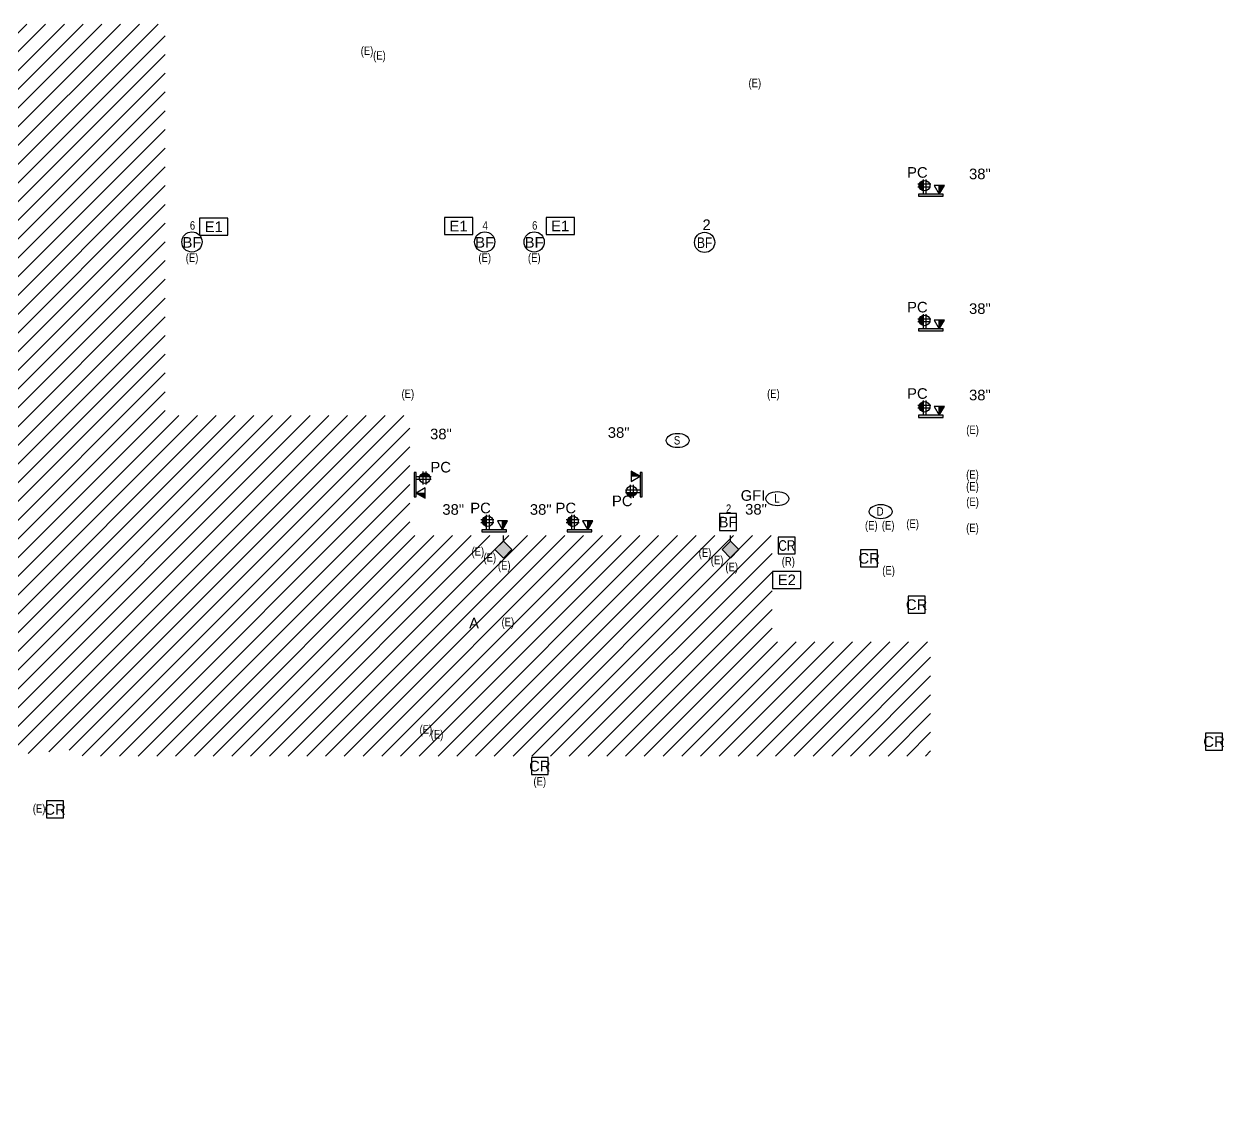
# Model space of a CAD drawing. Header units: inches. Extents: x -1578 to 2485, y 589 to 5961.
# Drawn here: x 1354 to 2485, y 589 to 1604 of the extents above; entities that cross this region are included whole.
import ezdxf
from ezdxf.enums import TextEntityAlignment as Align

# ---------------------------------------------------------------- set-up
doc = ezdxf.new("R2010")
doc.units = ezdxf.units.IN
doc.header["$LTSCALE"] = 96
doc.header["$MEASUREMENT"] = 0
doc.linetypes.add('HIDDEN4', pattern=[0.09375, 0.0625, -0.03125])
for name, color, linetype in [('A-Anno-Demo', 7, 'Continuous'), ('A-ANNO-DIMS-48', 4, 'Continuous'), ('A-Anno-PwrS', 7, 'Continuous'), ('A-Powr-Demo', 1, 'HIDDEN4'), ('A-Powr-Exst', 15, 'Continuous'), ('A-Powr-Neww', 4, 'Continuous'), ('Legend 300$0$A-Powr-Neww', 4, 'Continuous')]:
    doc.layers.add(name, color=color, linetype=linetype)
doc.styles.add('Legend 300$0$XFINE_1-8', font='swissl.ttf', dxfattribs={"height": 8})
doc.styles.add('OTJ_Title1', font='swiss.ttf')
doc.styles.add('XFINE_0', font='swissl.ttf')
doc.styles.add('XFINE_1', font='swissl.ttf', dxfattribs={"height": 1.25})
doc.styles.add('XFINE_1-8', font='swissl.ttf', dxfattribs={"height": 10})

# ---------------------------------------------------------------- blocks, each defined once
blk = doc.blocks.new('A$C39A66B45')
blk.add_circle((16.8, 9.6), 9.55)
at = {"color": 0, "linetype": 'ByBlock', "lineweight": -2, "style": 'OTJ_Title1', "flags": 8}
blk.add_attdef('CODE', text='', height=8, dxfattribs=at).set_placement((16.8, 9.2), align=Align.MIDDLE)
blk = doc.blocks.new('A$C63DA0F89')
at = {"color": 0, "linetype": 'ByBlock', "lineweight": -2}
blk.add_lwpolyline([(8.8, 0), (24.8, 0), (24.8, 16), (8.8, 16)], close=True, dxfattribs=at)
at = {"color": 0, "linetype": 'ByBlock', "lineweight": -2, "style": 'OTJ_Title1', "flags": 8}
blk.add_attdef('CODE', text='', height=8, dxfattribs=at).set_placement((16.8, 8), align=Align.MIDDLE)
blk = doc.blocks.new('Legend 300$0$CABLE')
blk.add_hatch(color=256).paths.add_polyline_path([(0, 21.3), (8, 13.3), (0, 5.3), (-8, 13.3)])
blk.add_line((0, 5.3), (0, 0))
blk.add_lwpolyline([(0, 21.3), (8, 13.3), (0, 5.3), (-8, 13.3), (0, 21.3)])
blk = doc.blocks.new('*U52')
at = {"linetype": 'Continuous', "lineweight": -3}
for points in [[(-7.4, 14.8, 0.337478), (-11.1, 10, 0.337478), (-7.4, 5.2)], [(11.6, 0), (11.6, 2), (-11.6, 2), (-11.6, 0)], [(12.7, 10.3), (7.9, 10.3), (7.9, 2)]]:
    blk.add_hatch(color=256, dxfattribs=at).paths.add_polyline_path(points)
for p, q in [((-7.4, 15.9), (-7.4, 2)), ((-4.8, 15.9), (-4.8, 2)), ((-10.9, 11.3), (-12.5, 11.3)), ((-10.9, 8.6), (-12.4, 8.6)), ((-0.2, 11.3), (-7.4, 11.3)), ((-0.3, 8.6), (-7.4, 8.6)), ((7.9, 2), (7.9, 10.3))]:
    blk.add_line(p, q, dxfattribs=at)
for points in [[(11.6, 0), (11.6, 2), (-11.6, 2), (-11.6, 0)], [(3.1, 10.3), (7.9, 2), (12.7, 10.3)]]:
    blk.add_lwpolyline(points, close=True, dxfattribs=at)
blk.add_circle((-6.1, 10), 5, dxfattribs=at)
at = {"color": 7, "insert": (-22.5, 27.5), "char_height": 10, "width": 1, "attachment_point": 1, "style": 'XFINE_1-8'}
blk.add_mtext('PC', dxfattribs=at)
blk = doc.blocks.new('*U204')
at = {"linetype": 'Continuous', "lineweight": -3}
for points in [[(-21.9, 24.3), (-21.9, 19.5), (-13.6, 19.5)], [(-11.6, 23.2), (-13.6, 23.2), (-13.6, 0), (-11.6, 0)], [(-26.4, 4.2, 0.337478), (-21.6, 0.5, 0.337478), (-16.8, 4.2)]]:
    blk.add_hatch(color=256, dxfattribs=at).paths.add_polyline_path(points)
for p, q in [((-22.8, 11.4), (-22.8, 4.2)), ((-13.6, 19.5), (-21.9, 19.5)), ((-20.2, 11.3), (-20.2, 4.2)), ((-27.4, 6.8), (-13.6, 6.8)), ((-27.4, 4.2), (-13.6, 4.2)), ((-22.8, 0.6), (-22.8, -0.9)), ((-20.2, 0.7), (-20.2, -0.8))]:
    blk.add_line(p, q, dxfattribs=at)
for points in [[(-21.9, 14.7), (-13.6, 19.5), (-21.9, 24.3)], [(-11.6, 23.2), (-13.6, 23.2), (-13.6, 0), (-11.6, 0)]]:
    blk.add_lwpolyline(points, close=True, dxfattribs=at)
blk.add_circle((-21.6, 5.5), 5, dxfattribs=at)
at = {"color": 7, "insert": (-40.1, 1.3), "char_height": 10, "width": 1, "attachment_point": 1, "style": 'XFINE_1-8'}
blk.add_mtext('PC', dxfattribs=at)
blk = doc.blocks.new('*U205')
at = {"linetype": 'Continuous', "lineweight": -3}
for points in [[(-11.6, -23.2), (-9.6, -23.2), (-9.6, 0), (-11.6, 0)], [(3.2, -4.2, 0.337478), (-1.6, -0.5, 0.337478), (-6.4, -4.2)], [(-1.3, -24.3), (-1.3, -19.5), (-9.6, -19.5)]]:
    blk.add_hatch(color=256, dxfattribs=at).paths.add_polyline_path(points)
for p, q in [((-3, -0.7), (-3, 0.8)), ((-0.3, -0.6), (-0.3, 0.9)), ((4.3, -4.2), (-9.6, -4.2)), ((4.3, -6.8), (-9.6, -6.8)), ((-3, -11.3), (-3, -4.2)), ((-0.3, -11.4), (-0.3, -4.2)), ((-9.6, -19.5), (-1.3, -19.5))]:
    blk.add_line(p, q, dxfattribs=at)
for points in [[(-11.6, -23.2), (-9.6, -23.2), (-9.6, 0), (-11.6, 0)], [(-1.3, -14.7), (-9.6, -19.5), (-1.3, -24.3)]]:
    blk.add_lwpolyline(points, close=True, dxfattribs=at)
blk.add_circle((-1.6, -5.5), 5, dxfattribs=at)
at = {"color": 7, "insert": (3.7, 9.9), "char_height": 10, "width": 1, "attachment_point": 1, "style": 'XFINE_1-8'}
blk.add_mtext('PC', dxfattribs=at)
blk = doc.blocks.new('A$C727C1CD3')
at = {"color": 0, "linetype": 'ByBlock', "lineweight": -2}
blk.add_ellipse((13.7, 6.7), major_axis=(10.8, 0), ratio=0.619048, dxfattribs=at)
at = {"layer": 'Legend 300$0$A-Powr-Neww', "style": 'XFINE_1', "width": 0.8, "flags": 8}
blk.add_attdef('EQUIP', text='', height=8, dxfattribs=at).set_placement((15, 7), align=Align.MIDDLE)
blk = doc.blocks.new('multi-note')
at = {"color": 4}
blk.add_lwpolyline([(-1.67, -1), (1.67, -1), (1.67, 1), (-1.67, 1)], close=True, dxfattribs=at)
at = {"color": 0, "style": 'XFINE_0', "width": 0.8}
blk.add_attdef('MULTI-NOTE', text='', height=1, dxfattribs=at).set_placement((0, 0), align=Align.MIDDLE_CENTER)

msp = doc.modelspace()

# ---------------------------------------------------------------- hatches: boundary and pattern name
at = {"layer": 'A-Anno-Demo'}
h = msp.add_hatch(dxfattribs=at)
h.set_pattern_fill('ANSI31', color=8, scale=100)
h.paths.add_polyline_path([(1486.8, 1603.9), (1486.8, 1234.5), (1717.6, 1234.5), (1717.6, 1121.3), (2059.1, 1121.3), (2059.1, 1021.1), (2208.6, 1021.1), (2208.6, 913.3), (1408.5, 913.3), (1408.8, 919.9), (1338.6, 914.3), (1338.6, 853.3), (1329.6, 828.3), (1330.1, 627.8), (1308.6, 627.8), (1308.6, 588.8), (645, 591.6), (645, 1011.2), (958.8, 1011.2), (958.8, 874.3), (1095, 874.3), (1095, 1010.7), (964.2, 1010.7), (952.9, 1015), (953, 1603.9)])

# ---------------------------------------------------------------- block references
at = {"layer": 'A-ANNO-DIMS-48'}
ref = msp.add_blockref('A$C727C1CD3', (1956.3, 1204.3), dxfattribs=at)
ref.add_attrib('EQUIP', 'S', dxfattribs={"layer": 'Legend 300$0$A-Powr-Neww', "height": 8, "style": 'XFINE_1', "width": 0.8, "flags": 8}).set_placement((1969.5, 1211.2), align=Align.MIDDLE)
ref = msp.add_blockref('A$C727C1CD3', (2050.4, 1149.4), dxfattribs=at)
ref.add_attrib('EQUIP', 'L', dxfattribs={"layer": 'Legend 300$0$A-Powr-Neww', "height": 8, "style": 'XFINE_1', "width": 0.8, "flags": 8}).set_placement((2063.6, 1156.4), align=Align.MIDDLE)
ref = msp.add_blockref('A$C727C1CD3', (2147.9, 1137.2), dxfattribs=at)
ref.add_attrib('EQUIP', 'D', dxfattribs={"layer": 'Legend 300$0$A-Powr-Neww', "height": 8, "style": 'XFINE_1', "width": 0.8, "flags": 8}).set_placement((2161, 1144.1), align=Align.MIDDLE)
at = {"layer": 'A-Anno-PwrS'}
ref = msp.add_blockref('multi-note', (1532.6, 1412.6), dxfattribs=dict(at, xscale=8, yscale=8, zscale=8))
ref.add_attrib('MULTI-NOTE', 'E1', dxfattribs={"layer": '0', "color": 0, "height": 10, "style": 'XFINE_1-8'}).set_placement((1532.6, 1412.6), align=Align.MIDDLE_CENTER)
ref = msp.add_blockref('multi-note', (1763.5, 1413.3), dxfattribs=dict(at, xscale=8, yscale=8, zscale=8))
ref.add_attrib('MULTI-NOTE', 'E1', dxfattribs={"layer": '0', "color": 0, "height": 10, "style": 'XFINE_1-8'}).set_placement((1763.5, 1413.3), align=Align.MIDDLE_CENTER)
ref = msp.add_blockref('multi-note', (1859.3, 1413.4), dxfattribs=dict(at, xscale=8, yscale=8, zscale=8))
ref.add_attrib('MULTI-NOTE', 'E1', dxfattribs={"layer": '0', "color": 0, "height": 10, "style": 'XFINE_1-8'}).set_placement((1859.3, 1413.4), align=Align.MIDDLE_CENTER)
ref = msp.add_blockref('multi-note', (2073, 1079.5), dxfattribs=dict(at, xscale=8, yscale=8, zscale=8))
ref.add_attrib('MULTI-NOTE', 'E2', dxfattribs={"layer": '0', "color": 0, "height": 10, "style": 'XFINE_1-8'}).set_placement((2073, 1079.5), align=Align.MIDDLE_CENTER)
at = {"layer": 'A-Powr-Demo', "linetype": 'Continuous', "lineweight": -3}
ref = msp.add_blockref('A$C63DA0F89', (2000.8, 1126), dxfattribs=at)
ref.add_attrib('CODE', 'BF', dxfattribs={"layer": '0', "color": 0, "linetype": 'ByBlock', "lineweight": -2, "height": 10, "style": 'OTJ_Title1', "flags": 8}).set_placement((2017.6, 1134), align=Align.MIDDLE)
ref = msp.add_blockref('A$C63DA0F89', (2133.8, 1091.8), dxfattribs=at)
ref.add_attrib('CODE', 'CR', dxfattribs={"layer": '0', "color": 0, "linetype": 'ByBlock', "lineweight": -2, "height": 10, "style": 'OTJ_Title1', "flags": 8}).set_placement((2150.6, 1099.8), align=Align.MIDDLE)
ref = msp.add_blockref('A$C63DA0F89', (2178.6, 1048.1), dxfattribs=at)
ref.add_attrib('CODE', 'CR', dxfattribs={"layer": '0', "color": 0, "linetype": 'ByBlock', "lineweight": -2, "height": 10, "style": 'OTJ_Title1', "flags": 8}).set_placement((2195.4, 1056.1), align=Align.MIDDLE)
ref = msp.add_blockref('A$C63DA0F89', (2459, 918.9), dxfattribs=at)
ref.add_attrib('CODE', 'CR', dxfattribs={"layer": '0', "color": 0, "linetype": 'ByBlock', "lineweight": -2, "height": 10, "style": 'OTJ_Title1', "flags": 8}).set_placement((2475.8, 926.9), align=Align.MIDDLE)
at = {"layer": 'A-Powr-Exst', "linetype": 'Continuous', "lineweight": -3}
ref = msp.add_blockref('A$C39A66B45', (1495.3, 1388.7), dxfattribs=at)
ref.add_attrib('CODE', 'BF', dxfattribs={"layer": '0', "color": 0, "linetype": 'ByBlock', "lineweight": -2, "height": 10, "style": 'OTJ_Title1', "flags": 8}).set_placement((1512.1, 1397.9), align=Align.MIDDLE)
ref = msp.add_blockref('A$C39A66B45', (1771.3, 1388.7, 1.2), dxfattribs=at)
ref.add_attrib('CODE', 'BF', dxfattribs={"layer": '0', "color": 0, "linetype": 'ByBlock', "lineweight": -2, "height": 10, "style": 'OTJ_Title1', "flags": 8}).set_placement((1788.1, 1397.9, 1.2), align=Align.MIDDLE)
ref = msp.add_blockref('A$C39A66B45', (1818, 1388.7, 1.2), dxfattribs=at)
ref.add_attrib('CODE', 'BF', dxfattribs={"layer": '0', "color": 0, "linetype": 'ByBlock', "lineweight": -2, "height": 10, "style": 'OTJ_Title1', "flags": 8}).set_placement((1834.8, 1397.9, 1.2), align=Align.MIDDLE)
at = {"layer": 'A-Powr-Exst', "rotation": 180}
for p in [(1805.8, 1121.3), (2019.9, 1121.3)]:
    msp.add_blockref('Legend 300$0$CABLE', p, dxfattribs=at)
at = {"layer": 'A-Powr-Exst', "linetype": 'Continuous', "lineweight": -3}
ref = msp.add_blockref('A$C63DA0F89', (1823.3, 895.8), dxfattribs=at)
ref.add_attrib('CODE', 'CR', dxfattribs={"layer": '0', "color": 0, "linetype": 'ByBlock', "lineweight": -2, "height": 10, "style": 'OTJ_Title1', "flags": 8}).set_placement((1840.1, 903.8), align=Align.MIDDLE)
ref = msp.add_blockref('A$C63DA0F89', (1366.2, 854.9), dxfattribs=at)
ref.add_attrib('CODE', 'CR', dxfattribs={"layer": '0', "color": 0, "linetype": 'ByBlock', "lineweight": -2, "height": 10, "style": 'OTJ_Title1', "flags": 8}).set_placement((1383, 862.9), align=Align.MIDDLE)
at = {"layer": 'A-Powr-Neww'}
for name, p in [('*U52', (2208.9, 1441.4)), ('*U52', (2208.9, 1314.3)), ('*U52', (2208.9, 1232.8)), ('*U205', (1733.2, 1180.9)), ('*U204', (1948.2, 1157.7)), ('*U52', (1797, 1124.8)), ('*U52', (1877.4, 1124.8))]:
    msp.add_blockref(name, p, dxfattribs=at)
at = {"layer": 'A-Powr-Neww', "linetype": 'Continuous', "lineweight": -3}
ref = msp.add_blockref('A$C39A66B45', (1978.7, 1388.3, -2.4), dxfattribs=at)
ref.add_attrib('CODE', 'BF', dxfattribs={"layer": '0', "color": 0, "linetype": 'ByBlock', "lineweight": -2, "height": 10, "style": 'OTJ_Title1', "width": 0.8, "flags": 8}).set_placement((1995.5, 1397.6, -2.4), align=Align.MIDDLE)
ref = msp.add_blockref('A$C63DA0F89', (2056.2, 1103.9), dxfattribs=at)
ref.add_attrib('CODE', 'CR', dxfattribs={"layer": '0', "color": 0, "linetype": 'ByBlock', "lineweight": -2, "height": 10, "style": 'OTJ_Title1', "width": 0.8, "flags": 8}).set_placement((2073, 1111.9), align=Align.MIDDLE)

# ---------------------------------------------------------------- texts
at = {"layer": 'A-Anno-PwrS', "style": 'XFINE_1-8', "width": 0.8}
for s, p in [('6', (1510.1, 1409.9)), ('4', (1786.1, 1409.9, 1.2)), ('6', (1832.8, 1409.9, 1.2)), ('2', (2015.6, 1142.7))]:
    msp.add_text(s, height=8, rotation=359.9157, dxfattribs=at).set_placement(p)
at = {"layer": 'A-Anno-PwrS', "style": 'XFINE_1-8'}
for s, p in [('2', (1993.5, 1409.5, -2.4)), ('GFI', (2029.5, 1154.1)), ('38"', (2033.7, 1141.1))]:
    msp.add_text(s, height=10, dxfattribs=at).set_placement(p)
at = {"layer": 'A-Anno-PwrS', "char_height": 10}
for s, insert, width, attachment_point, style in [('{\\fArial|b0|i0|c0|p34;38"}', (2244.8, 1467.5), 13.005, 1, 'Legend 300$0$XFINE_1-8'), ('{\\fArial|b0|i0|c0|p34;38"}', (2244.8, 1340.4), 13.005, 1, 'Legend 300$0$XFINE_1-8'), ('{\\fArial|b0|i0|c0|p34;38"}', (2244.8, 1258.9), 13.005, 1, 'Legend 300$0$XFINE_1-8'), ('{\\fArial|b0|i0|c0|p34;38"}', (1757.1, 1222.1), 13.005, 3, 'Legend 300$0$XFINE_1-8'), ('{\\fArial|b0|i0|c0|p34;38"}', (1904.2, 1223.5), 13.005, 1, 'Legend 300$0$XFINE_1-8'), ('{\\fArial|b0|i0|c0|p34;38"}', (1748.2, 1150.9), 13.005, 1, 'Legend 300$0$XFINE_1-8'), ('{\\fArial|b0|i0|c0|p34;38"}', (1830.7, 1150.9), 13.005, 1, 'Legend 300$0$XFINE_1-8'), ('A', (1773.4, 1043.7), 8.506, 1, 'XFINE_1-8')]:
    msp.add_mtext(s, dxfattribs=dict(at, insert=insert, width=width, attachment_point=attachment_point, style=style))
at = {"layer": 'A-Powr-Exst', "color": 15, "linetype": 'Continuous', "lineweight": -3, "style": 'XFINE_1-8', "width": 0.8}
for s, p in [('(E)', (1671.2, 1574.7)), ('(E)', (1682.9, 1570.3)), ('(E)', (2036.9, 1544.3)), ('(E)', (1506.2, 1379.5)), ('(E)', (1782.2, 1379.5, 1.2)), ('(E)', (1828.9, 1379.5, 1.2)), ('(E)', (1709.7, 1251.1)), ('(E)', (2054.4, 1251.1)), ('(E)', (2242.2, 1217.1)), ('(E)', (2242.1, 1174.9)), ('(E)', (2242.1, 1163.8)), ('(E)', (2242.2, 1149.2)), ('(E)', (2146.7, 1127)), ('(E)', (2162.6, 1127)), ('(E)', (2185.7, 1128.5)), ('(E)', (2242.1, 1124.6)), ('(E)', (1775.7, 1102.3)), ('(E)', (1989.9, 1101.2)), ('(E)', (1787, 1096.6)), ('(E)', (2001.3, 1094.2)), ('(R)', (2068.2, 1093)), ('(E)', (1800.6, 1089.1)), ('(E)', (2015.1, 1087.7)), ('(E)', (2163, 1084.5)), ('(E)', (1804, 1035.7)), ('(E)', (1726.7, 934.4)), ('(E)', (1737.2, 929.7)), ('(E)', (1834.1, 885.5)), ('(E)', (1362, 859.8))]:
    msp.add_text(s, height=8, rotation=359.9157, dxfattribs=at).set_placement(p)

doc.saveas('drawing.dxf')
